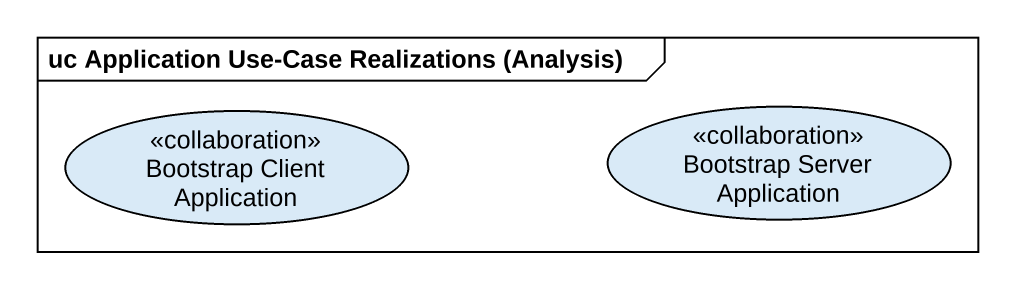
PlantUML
@startuml
mainframe uc Application Use-Case Realizations (Analysis)
usecase "Bootstrap Client Application" as Bootstrap_Client_Application <<collaboration>>
usecase "Bootstrap Server Application" as Bootstrap_Server_Application <<collaboration>>
@enduml
